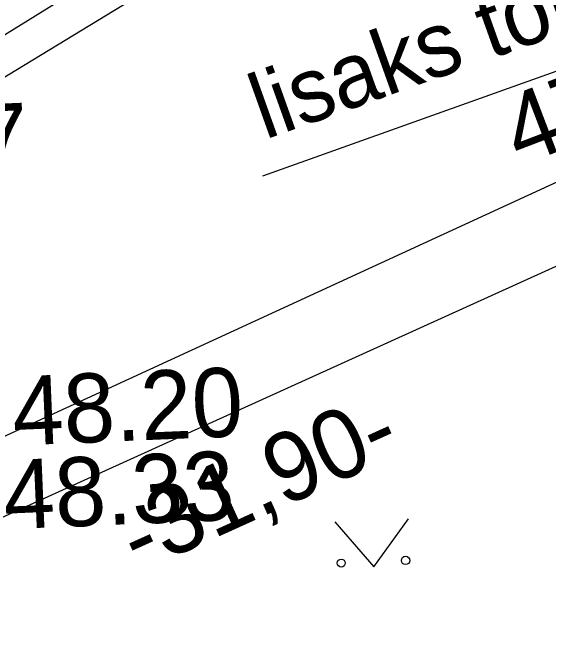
# Model space of a CAD drawing. Extents: x 641999 to 642085, y 6456465 to 6456594.
# Drawn here: x 642011.14 to 642016.99, y 6456500.76 to 6456507.53 of the extents above; entities that cross this region are included whole.
import ezdxf

# ---------------------------------------------------------------- set-up
doc = ezdxf.new("R2010")
doc.units = 0
for name, color, linetype in [('Level 12', 7, 'Continuous'), ('Level 15', 7, 'Continuous'), ('Level 17', 7, 'Continuous'), ('Level 23', 7, 'Continuous'), ('Level 30', 7, 'Continuous'), ('Level 31', 7, 'Continuous'), ('Level 47', 7, 'Continuous'), ('Level 5', 7, 'Continuous'), ('Level 50', 7, 'Continuous'), ('Level 63', 7, 'Continuous'), ('Level 8', 7, 'Continuous'), ('RESTKAEV', 7, 'Continuous')]:
    doc.layers.add(name, color=color, linetype=linetype)

# ---------------------------------------------------------------- blocks, each defined once
blk = doc.blocks.new('KMURU5')
at = {"layer": 'Level 15'}
for p, q in [((-403, 505.3), (0, 0)), ((0, 0), (397, 505.3))]:
    blk.add_line(p, q, dxfattribs=at)
for centre, radius in [((-353, 55.3), 42.8), ((347, 55.3), 45.2)]:
    blk.add_circle(centre, radius, dxfattribs=at)
blk = doc.blocks.new('KMURU7')
at = {"layer": 'RESTKAEV'}
for p, q in [((-403, 505.3), (0, 0)), ((0, 0), (397, 505.3))]:
    blk.add_line(p, q, dxfattribs=at)
for centre, radius in [((-353, 55.3), 42.8), ((347, 55.3), 45.2)]:
    blk.add_circle(centre, radius, dxfattribs=at)

msp = doc.modelspace()

# ---------------------------------------------------------------- linework, layer by layer
at = {"layer": 'Level 12'}
for points in [[(642016.4433, 6456510.1003), (642008.6829, 6456505.3793), (642005.0405, 6456503.6095), (642002.9691, 6456502.9006)], [(642017.2241, 6456505.7416), (642010.799, 6456502.7853), (642005.5739, 6456499.7303), (642003.1836, 6456497.7719)]]:
    msp.add_lwpolyline(points, dxfattribs=at)
at = {"layer": 'Level 17'}
msp.add_lwpolyline([(642016.6881, 6456511.4141), (642014.8074, 6456509.6074), (642008.4494, 6456505.6712), (642004.2483, 6456503.7433), (642003.5765, 6456504.7271)], dxfattribs=at)
at = {"layer": 'Level 30'}
for points in [[(642016.4433, 6456510.1003), (642008.6829, 6456505.3793), (642005.0405, 6456503.6095), (642002.9691, 6456502.9006)], [(642017.2241, 6456505.7416), (642010.799, 6456502.7853), (642005.5739, 6456499.7303), (642003.1836, 6456497.7719)]]:
    msp.add_lwpolyline(points, dxfattribs=at)
at = {"layer": 'Level 47'}
msp.add_lwpolyline([(642029.4952, 6456510.1133), (642029.4269, 6456509.7262), (642019.8514, 6456506.3172), (642017.5362, 6456504.9661), (642010.7024, 6456501.872), (642003.2061, 6456497.2341)], dxfattribs=at)
at = {"layer": 'Level 50'}
msp.add_lwpolyline([(642023.9151, 6456507.844), (642025.4377, 6456509.8702), (642013.8695, 6456505.7415)], dxfattribs=at)
at = {"layer": 'Level 8'}
msp.add_lwpolyline([(642016.6881, 6456511.4141), (642014.8074, 6456509.6074), (642008.4494, 6456505.6712), (642004.2483, 6456503.7433), (642003.5765, 6456504.7271)], dxfattribs=at)

# ---------------------------------------------------------------- block references
at = {"layer": 'Level 15', "xscale": 0.0010049292246302984, "yscale": 0.0010049292246302982, "rotation": 2.395773754129564}
msp.add_blockref('KMURU5', (642015.085, 6456501.4775), dxfattribs=at)
at = {"layer": 'Level 31', "xscale": 0.0010049292246302984, "yscale": 0.0010049292246302982, "rotation": 2.395773754129564}
msp.add_blockref('KMURU7', (642015.085, 6456501.4775), dxfattribs=at)

# ---------------------------------------------------------------- texts
at = {"layer": 'Level 23'}
msp.add_text('47.54', height=0.7537, rotation=20.88008, dxfattribs=at).set_placement((642016.6783, 6456505.8499))
at = {"layer": 'Level 5'}
msp.add_text('47.54', height=0.7537, rotation=20.88008, dxfattribs=at).set_placement((642016.6783, 6456505.8499))
at = {"layer": 'Level 50'}
for s, height, rotation, p in [('lisaks toru  50 plast 31 m', 0.70345, 19.65937, (642013.8927, 6456506.137)), ('-31,90-', 0.7537, 24.35967, (642012.5109, 6456501.4101))]:
    msp.add_text(s, height=height, rotation=rotation, dxfattribs=at).set_placement(p)
at = {"layer": 'Level 63'}
for s, p in [('48.37', (642008.8008, 6456505.6859)), ('48.37', (642008.8008, 6456505.6859)), ('48.20', (642011.1504, 6456502.8)), ('48.20', (642011.1504, 6456502.8)), ('48.33', (642011.0539, 6456501.8867))]:
    msp.add_text(s, height=0.7537, rotation=2.39577, dxfattribs=at).set_placement(p)

doc.saveas('drawing.dxf')
